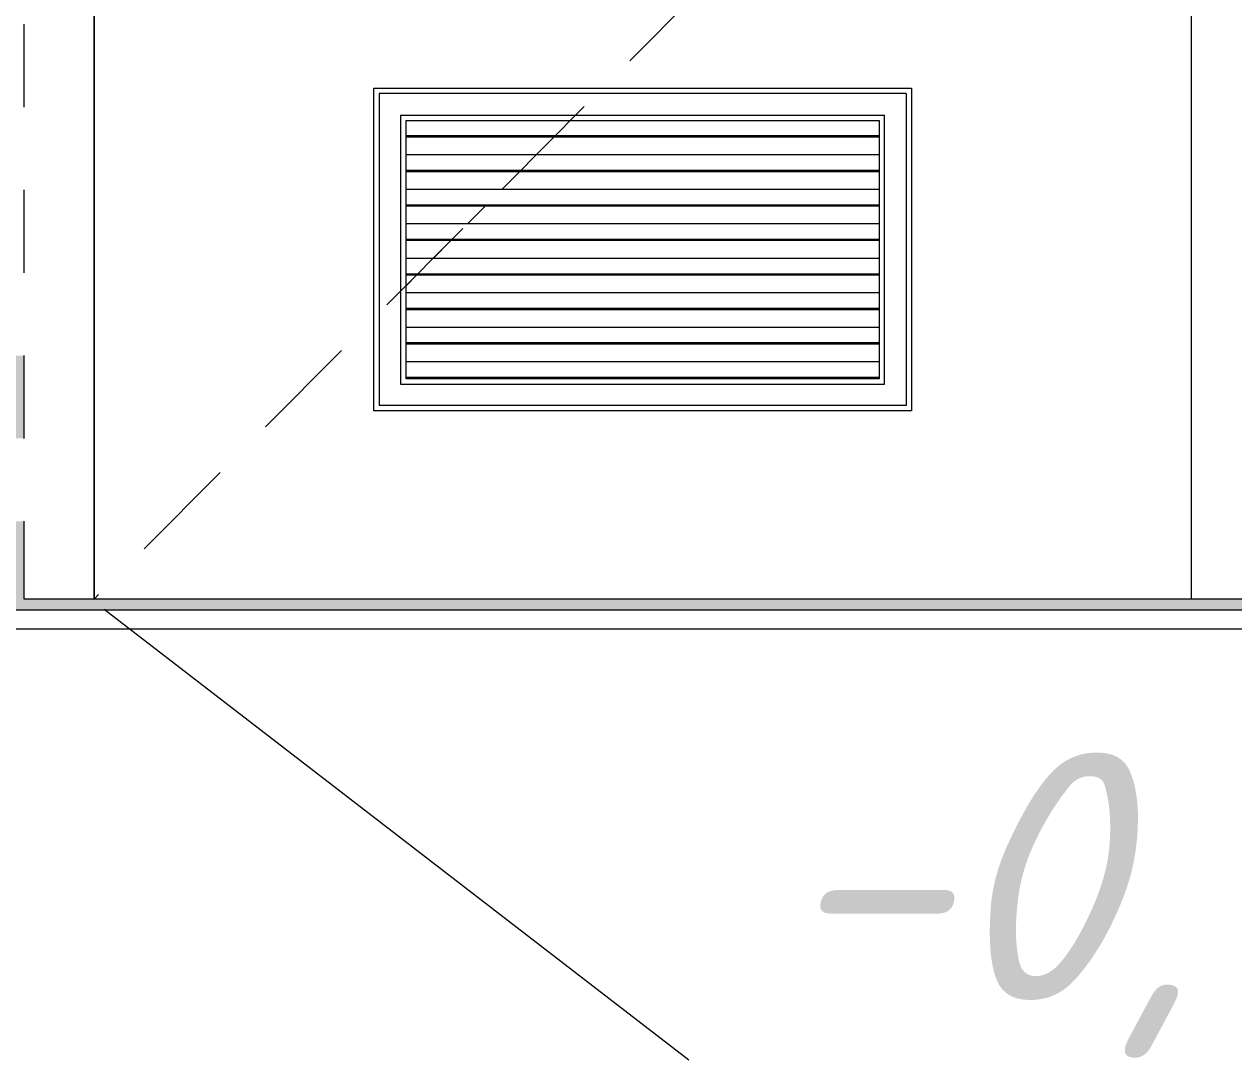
# Model space of a CAD drawing. Header units: millimetres. Extents: x 3914 to 319671, y -18248 to 19136.
# Drawn here: x 283966 to 285091, y -428 to 534 of the extents above; entities that cross this region are included whole.
import ezdxf

# ---------------------------------------------------------------- set-up
doc = ezdxf.new("R2010")
doc.units = ezdxf.units.MM
doc.linetypes.add('200_ШТРИХ__ш1_п0_6_', pattern=[160, 100, -60])
doc.linetypes.add('Штрих', pattern=[635, 317.5, -317.5])
for name, color, linetype, lineweight in [('A-ANNO-NOTE', 7, 'Continuous', 9), ('A-DETL-2', 7, 'Continuous', 5), ('A-DOOR', 7, 'Continuous', 9), ('A-DOOR-1', 7, 'Continuous', 5), ('A-DOOR-2', 7, '200_ШТРИХ__ш1_п0_6_', 5), ('A-DOOR-FRAM', 7, 'Continuous', 5), ('A-DOOR-HDLN', 7, 'Штрих', 5), ('A-WALL', 7, 'Continuous', 5), ('A-WALL-PATT', 7, 'Continuous', 5)]:
    doc.layers.add(name, color=color, linetype=linetype, lineweight=lineweight)
doc.layers.add('A-DOOR-GLAZ', color=7, linetype='Continuous', lineweight=5, true_color=0x8080ff)
doc.styles.add('ISOCPEUR_I_1', font='isocpeui.ttf', dxfattribs={"height": 230})

# ---------------------------------------------------------------- blocks, each defined once
blk = doc.blocks.new('Дверь_СКБ_1Ст_Наружная_БезПР - ДН-7_1150х3300_Электрощитовая-26415730-АР2_ТР1_Фасад ___-1')
at = {"layer": 'A-DOOR'}
for p, q in [((-31605, 445), (-31165, 445)), ((-31605, 205), (-31605, 445)), ((-31165, 445), (-31165, 205)), ((-31605, 430.9), (-31165, 430.9)), ((-31165, 429.4), (-31605, 429.4)), ((-31165, 412.9), (-31605, 412.9)), ((-31605, 398.8), (-31165, 398.8)), ((-31165, 397.4), (-31605, 397.4)), ((-31165, 380.9), (-31605, 380.9)), ((-31605, 366.7), (-31165, 366.7)), ((-31165, 365.3), (-31605, 365.3)), ((-31165, 348.8), (-31605, 348.8)), ((-31605, 334.7), (-31165, 334.7)), ((-31165, 333.3), (-31605, 333.3)), ((-31165, 316.7), (-31605, 316.7)), ((-31605, 302.6), (-31165, 302.6)), ((-31165, 301.2), (-31605, 301.2)), ((-31165, 284.7), (-31605, 284.7)), ((-31605, 270.5), (-31165, 270.5)), ((-31165, 269.1), (-31605, 269.1)), ((-31165, 252.6), (-31605, 252.6)), ((-31605, 238.5), (-31165, 238.5)), ((-31165, 237.1), (-31605, 237.1)), ((-31165, 220.6), (-31605, 220.6)), ((-31605, 206.4), (-31165, 206.4)), ((-31165, 205), (-31605, 205))]:
    blk.add_line(p, q, dxfattribs=at)
at = {"layer": 'A-DOOR-1'}
for p, q in [((-31895, 0), (-31895, 2050)), ((-30875, 2050), (-30875, 0)), ((-31140, 470), (-31630, 470)), ((-31630, 470), (-31630, 180)), ((-31140, 470), (-31140, 180)), ((-31610, 450), (-31610, 200)), ((-31610, 450), (-31160, 450)), ((-31160, 200), (-31160, 450)), ((-31467.7, 429.4), (-31484.1, 412.9)), ((-31499.6, 397.4), (-31516, 380.9)), ((-31531.5, 365.3), (-31547.9, 348.8)), ((-31563.4, 333.3), (-31579.8, 316.7)), ((-31595.3, 301.2), (-31605, 291.4)), ((-31610, 200), (-31160, 200)), ((-31140, 180), (-31630, 180))]:
    blk.add_line(p, q, dxfattribs=at)
at = {"layer": 'A-DOOR-2'}
blk.add_line((-30875, 1025), (-31895, 0), dxfattribs=at)
at = {"layer": 'A-DOOR-FRAM'}
for p, q in [((-31895, 2100), (-31895, 0)), ((-30875, 2100), (-30875, 0))]:
    blk.add_line(p, q, dxfattribs=at)
at = {"layer": 'A-DOOR-GLAZ'}
for p, q in [((-31635, 175), (-31635, 475)), ((-31635, 475), (-31135, 475)), ((-31135, 475), (-31135, 175)), ((-31135, 175), (-31635, 175))]:
    blk.add_line(p, q, dxfattribs=at)
at = {"layer": 'A-DOOR-HDLN'}
for p, q in [((-31960, 457.5), (-31960, 534.5)), ((-31960, 457.5), (-31960, 534.5)), ((-31960, 303.5), (-31960, 380.5)), ((-31960, 303.5), (-31960, 380.5)), ((-31960, 149.5), (-31960, 226.5)), ((-31960, 149.5), (-31960, 226.5)), ((-31960, 0), (-31960, 72.5)), ((-31960, 0), (-31960, 72.5))]:
    blk.add_line(p, q, dxfattribs=at)

msp = doc.modelspace()

# ---------------------------------------------------------------- hatches: boundary and pattern name
at = {"layer": 'A-WALL-PATT'}
h = msp.add_hatch(dxfattribs=at)
h.set_pattern_fill('FP_117', color=256, style=0, pattern_type=2)
h.set_pattern_definition([(180, (302488.17, 66), (-2e-14, -154), [125, -137]), (90, (302488.17, 1), (-262, 2e-14), [65, -89]), (180, (302488.17, 1), (-2e-14, -154), [125, -137]), (90, (302500.17, 1), (-262, 2e-14), [65, -89]), (180, (302625.17, 1), (-2e-14, -154), [125, -137]), (180, (302625.17, 66), (-2e-14, -154), [125, -137]), (90, (302369.17, 78), (-262, 2e-14), [65, -89]), (90, (302619.17, 78), (-262, 2e-14), [65, -89]), (0, (302369.17, 78), (0, -154), [250, -12]), (0, (302369.17, 143), (0, -154), [250, -12])])
h.paths.add_polyline_path([(302465.7, -10), (302465.7, 72.5), (301646.1, 71.4), (301646.1, 49.8), (301338.1, 49.8), (301338.1, 72.5), (295565.9, 72.5), (295565.9, 0), (294015.9, 0), (294015.9, 72.5), (285115.9, 72.5), (285115.9, 0), (283965.9, 0), (283965.9, 72.5), (282065.9, 72.5), (282065.9, 149.5), (283965.9, 149.5), (283965.9, 226.5), (282065.9, 226.5), (282065.9, -10), (302396.7, -10)], flags=0)
h.paths.add_polyline_path([(285144, 149.5), (294015.9, 149.5), (294015.9, 226.5), (285115.9, 226.5), (285115.9, 149.5)], flags=0)
h.paths.add_polyline_path([(302215.9, 149.5), (302465.7, 149.5), (302465.7, 226.5), (301646.1, 226.5), (301646.1, 149.5), (302160.9, 149.5)], flags=0)
h.paths.add_polyline_path([(299700.5, 149.5), (301338.1, 149.5), (301338.1, 226.5), (295565.9, 226.5), (295565.9, 149.5), (299422.5, 149.5)], flags=0)

# ---------------------------------------------------------------- linework, layer by layer
at = {"layer": 'A-ANNO-NOTE'}
msp.add_line((284040.2, -9.3), (284583.9, -428.1), dxfattribs=at)
at = {"layer": 'A-DETL-2'}
msp.add_line((302545.6, -27.8), (274015.9, -27.8), dxfattribs=at)
at = {"layer": 'A-WALL'}
for p, q in [((283965.9, 457.5), (283965.9, 534.5)), ((283965.9, 303.5), (283965.9, 380.5)), ((283965.9, 149.5), (283965.9, 226.5)), ((283965.9, 0), (283965.9, 72.5)), ((285115.9, 0), (283965.9, 0)), ((274015.9, -10), (302465.7, -10))]:
    msp.add_line(p, q, dxfattribs=at)

# ---------------------------------------------------------------- block references
at = {"layer": 'A-DOOR'}
msp.add_blockref('Дверь_СКБ_1Ст_Наружная_БезПР - ДН-7_1150х3300_Электрощитовая-26415730-АР2_ТР1_Фасад ___-1', (315925.9, 0), dxfattribs=at)

# ---------------------------------------------------------------- texts
at = {"layer": 'A-ANNO-NOTE', "insert": (284665.7, -142.5), "char_height": 230, "width": 1042.194, "attachment_point": 1, "style": 'ISOCPEUR_I_1'}
msp.add_mtext('-0,010', dxfattribs=at)

doc.saveas('drawing.dxf')
